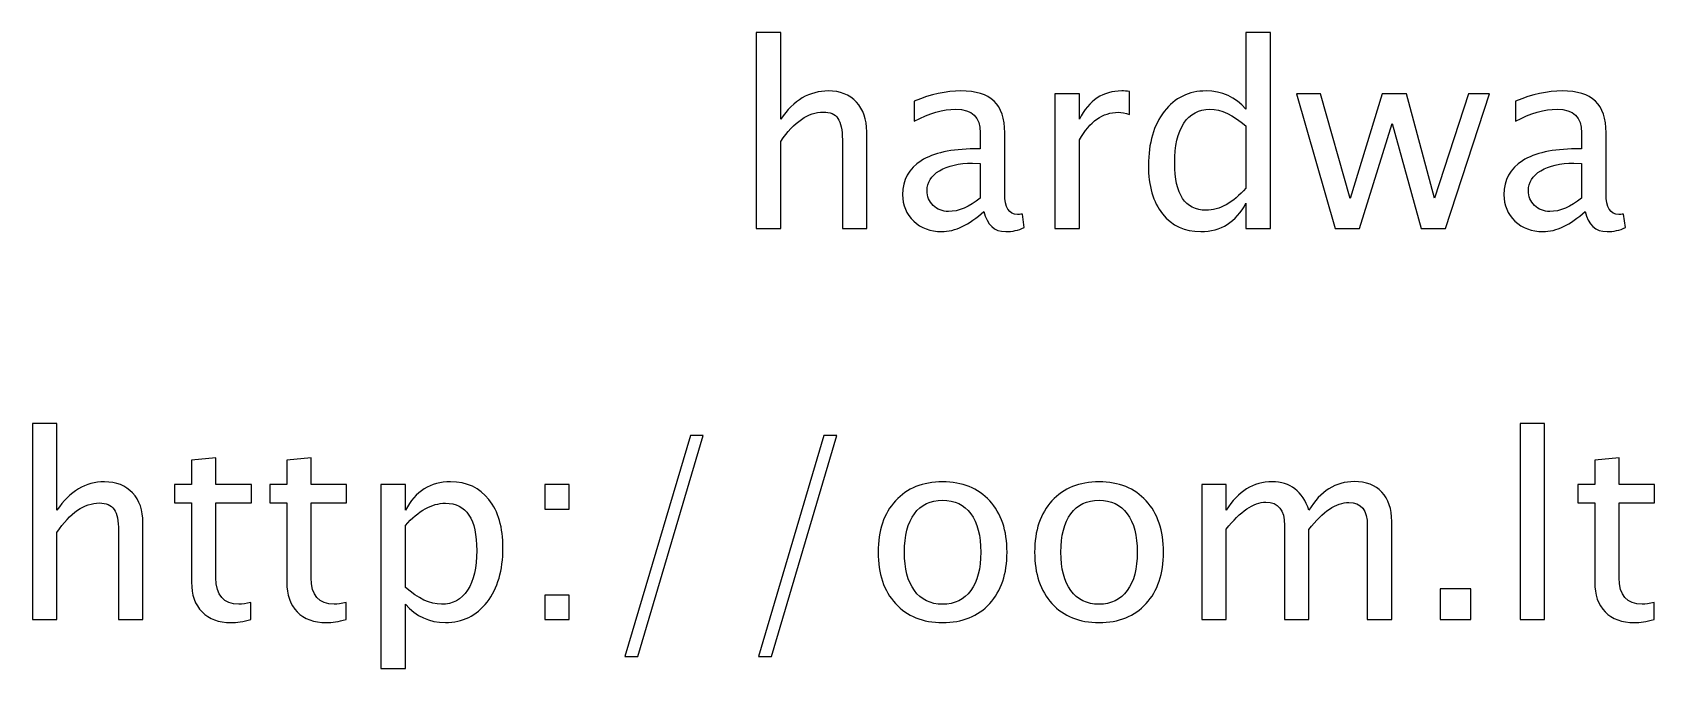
# Model space of a CAD drawing. Header units: centimetres. Extents: x -29.3 to 23.2, y -15.4 to 28.7.
# Drawn here: x -3.767 to -0.396, y 20.505 to 21.828 of the extents above; entities that cross this region are included whole.
import ezdxf

# ---------------------------------------------------------------- set-up
doc = ezdxf.new("R2010")
doc.units = ezdxf.units.CM
doc.header["$MEASUREMENT"] = 0
doc.layers.add('Layer 1', color=7, linetype='Continuous')

msp = doc.modelspace()

# ---------------------------------------------------------------- linework, layer by layer
at = {"layer": 'Layer 1'}
for points, knots in [([(-2.26297, 21.42044), (-2.26297, 21.42044), (-2.26297, 21.82843), (-2.26297, 21.82843), (-2.26297, 21.82843), (-2.26297, 21.82843), (-2.21217, 21.82843), (-2.21217, 21.82843), (-2.21217, 21.82843), (-2.21217, 21.82843), (-2.21217, 21.64789), (-2.21217, 21.64789), (-2.21217, 21.64789), (-2.18527, 21.68714), (-2.15228, 21.70672), (-2.1133, 21.70672), (-2.1133, 21.70672), (-2.08878, 21.70672), (-2.06929, 21.69905), (-2.05492, 21.68361), (-2.05492, 21.68361), (-2.04054, 21.66827), (-2.03331, 21.64754), (-2.03331, 21.62161), (-2.03331, 21.62161), (-2.03331, 21.62161), (-2.03331, 21.42044), (-2.03331, 21.42044), (-2.03331, 21.42044), (-2.03331, 21.42044), (-2.08411, 21.42044), (-2.08411, 21.42044), (-2.08411, 21.42044), (-2.08411, 21.42044), (-2.08411, 21.60503), (-2.08411, 21.60503), (-2.08411, 21.60503), (-2.08411, 21.62585), (-2.0872, 21.64066), (-2.09328, 21.64948), (-2.09328, 21.64948), (-2.09946, 21.65839), (-2.1096, 21.6628), (-2.1238, 21.6628), (-2.1238, 21.6628), (-2.15502, 21.6628), (-2.18448, 21.64243), (-2.21217, 21.60168), (-2.21217, 21.60168), (-2.21217, 21.60168), (-2.21217, 21.42044), (-2.21217, 21.42044), (-2.21217, 21.42044), (-2.21217, 21.42044), (-2.26297, 21.42044), (-2.26297, 21.42044)], [0, 0, 0, 0, 0.0666667, 0.0666667, 0.0666667, 0.0666667, 0.1333333, 0.1333333, 0.1333333, 0.1333333, 0.2, 0.2, 0.2, 0.2, 0.2666667, 0.2666667, 0.2666667, 0.2666667, 0.3333333, 0.3333333, 0.3333333, 0.3333333, 0.4, 0.4, 0.4, 0.4, 0.4666667, 0.4666667, 0.4666667, 0.4666667, 0.5333333, 0.5333333, 0.5333333, 0.5333333, 0.6, 0.6, 0.6, 0.6, 0.6666667, 0.6666667, 0.6666667, 0.6666667, 0.7333333, 0.7333333, 0.7333333, 0.7333333, 0.8, 0.8, 0.8, 0.8, 0.8666667, 0.8666667, 0.8666667, 0.8666667, 1, 1, 1, 1]), ([(-1.24537, 21.42044), (-1.24537, 21.42044), (-1.24537, 21.47309), (-1.24537, 21.47309), (-1.24537, 21.47309), (-1.2661, 21.43376), (-1.29732, 21.41409), (-1.33904, 21.41409), (-1.33904, 21.41409), (-1.3729, 21.41409), (-1.39954, 21.42635), (-1.41894, 21.45096), (-1.41894, 21.45096), (-1.43834, 21.47556), (-1.44804, 21.50916), (-1.44804, 21.55176), (-1.44804, 21.55176), (-1.44804, 21.59833), (-1.43702, 21.63581), (-1.41506, 21.66421), (-1.41506, 21.66421), (-1.39301, 21.69252), (-1.36408, 21.70672), (-1.32819, 21.70672), (-1.32819, 21.70672), (-1.29494, 21.70672), (-1.26725, 21.69402), (-1.24537, 21.66853), (-1.24537, 21.66853), (-1.24537, 21.66853), (-1.24537, 21.82843), (-1.24537, 21.82843), (-1.24537, 21.82843), (-1.24537, 21.82843), (-1.19457, 21.82843), (-1.19457, 21.82843), (-1.19457, 21.82843), (-1.19457, 21.82843), (-1.19457, 21.42044), (-1.19457, 21.42044), (-1.19457, 21.42044), (-1.19457, 21.42044), (-1.24537, 21.42044), (-1.24537, 21.42044)], [0, 0, 0, 0, 0.0833333, 0.0833333, 0.0833333, 0.0833333, 0.1666667, 0.1666667, 0.1666667, 0.1666667, 0.25, 0.25, 0.25, 0.25, 0.3333333, 0.3333333, 0.3333333, 0.3333333, 0.4166667, 0.4166667, 0.4166667, 0.4166667, 0.5, 0.5, 0.5, 0.5, 0.5833333, 0.5833333, 0.5833333, 0.5833333, 0.6666667, 0.6666667, 0.6666667, 0.6666667, 0.75, 0.75, 0.75, 0.75, 0.8333333, 0.8333333, 0.8333333, 0.8333333, 1, 1, 1, 1]), ([(-1.78998, 21.45616), (-1.82049, 21.42811), (-1.84986, 21.41409), (-1.87808, 21.41409), (-1.87808, 21.41409), (-1.90128, 21.41409), (-1.92059, 21.42132), (-1.93585, 21.43587), (-1.93585, 21.43587), (-1.9512, 21.45043), (-1.95887, 21.46877), (-1.95887, 21.49091), (-1.95887, 21.49091), (-1.95887, 21.52151), (-1.946, 21.54506), (-1.92024, 21.56146), (-1.92024, 21.56146), (-1.89449, 21.57787), (-1.85754, 21.58607), (-1.80938, 21.58607), (-1.80938, 21.58607), (-1.80938, 21.58607), (-1.79747, 21.58607), (-1.79747, 21.58607), (-1.79747, 21.58607), (-1.79747, 21.58607), (-1.79747, 21.61985), (-1.79747, 21.61985), (-1.79747, 21.61985), (-1.79747, 21.65239), (-1.81441, 21.66862), (-1.84836, 21.66862), (-1.84836, 21.66862), (-1.87465, 21.66862), (-1.9034, 21.66033), (-1.93453, 21.64375), (-1.93453, 21.64375), (-1.93453, 21.64375), (-1.93453, 21.68555), (-1.93453, 21.68555), (-1.93453, 21.68555), (-1.90031, 21.69967), (-1.86803, 21.70672), (-1.83778, 21.70672), (-1.83778, 21.70672), (-1.80665, 21.70672), (-1.78363, 21.69967), (-1.7689, 21.68547), (-1.7689, 21.68547), (-1.75408, 21.67127), (-1.74667, 21.64939), (-1.74667, 21.61985), (-1.74667, 21.61985), (-1.74667, 21.61985), (-1.74667, 21.49311), (-1.74667, 21.49311), (-1.74667, 21.49311), (-1.74667, 21.4641), (-1.73777, 21.44954), (-1.71986, 21.44954), (-1.71986, 21.44954), (-1.71766, 21.44954), (-1.71439, 21.4499), (-1.71007, 21.4506), (-1.71007, 21.4506), (-1.71007, 21.4506), (-1.70646, 21.42238), (-1.70646, 21.42238), (-1.70646, 21.42238), (-1.71801, 21.41682), (-1.73071, 21.41409), (-1.74465, 21.41409), (-1.74465, 21.41409), (-1.76837, 21.41409), (-1.78345, 21.42811), (-1.78998, 21.45616)], [0, 0, 0, 0, 0.05, 0.05, 0.05, 0.05, 0.1, 0.1, 0.1, 0.1, 0.15, 0.15, 0.15, 0.15, 0.2, 0.2, 0.2, 0.2, 0.25, 0.25, 0.25, 0.25, 0.3, 0.3, 0.3, 0.3, 0.35, 0.35, 0.35, 0.35, 0.4, 0.4, 0.4, 0.4, 0.45, 0.45, 0.45, 0.45, 0.5, 0.5, 0.5, 0.5, 0.55, 0.55, 0.55, 0.55, 0.6, 0.6, 0.6, 0.6, 0.65, 0.65, 0.65, 0.65, 0.7, 0.7, 0.7, 0.7, 0.75, 0.75, 0.75, 0.75, 0.8, 0.8, 0.8, 0.8, 0.85, 0.85, 0.85, 0.85, 0.9, 0.9, 0.9, 0.9, 1, 1, 1, 1]), ([(-1.64234, 21.42044), (-1.64234, 21.42044), (-1.64234, 21.7009), (-1.64234, 21.7009), (-1.64234, 21.7009), (-1.64234, 21.7009), (-1.59154, 21.7009), (-1.59154, 21.7009), (-1.59154, 21.7009), (-1.59154, 21.7009), (-1.59154, 21.64789), (-1.59154, 21.64789), (-1.59154, 21.64789), (-1.57134, 21.68714), (-1.54206, 21.70672), (-1.50361, 21.70672), (-1.50361, 21.70672), (-1.49841, 21.70672), (-1.49294, 21.70628), (-1.48729, 21.7054), (-1.48729, 21.7054), (-1.48729, 21.7054), (-1.48729, 21.65786), (-1.48729, 21.65786), (-1.48729, 21.65786), (-1.49611, 21.66077), (-1.50387, 21.66227), (-1.51058, 21.66227), (-1.51058, 21.66227), (-1.54286, 21.66227), (-1.56984, 21.64322), (-1.59154, 21.60503), (-1.59154, 21.60503), (-1.59154, 21.60503), (-1.59154, 21.42044), (-1.59154, 21.42044), (-1.59154, 21.42044), (-1.59154, 21.42044), (-1.64234, 21.42044), (-1.64234, 21.42044)], [0, 0, 0, 0, 0.0909091, 0.0909091, 0.0909091, 0.0909091, 0.1818182, 0.1818182, 0.1818182, 0.1818182, 0.2727273, 0.2727273, 0.2727273, 0.2727273, 0.3636364, 0.3636364, 0.3636364, 0.3636364, 0.4545455, 0.4545455, 0.4545455, 0.4545455, 0.5454545, 0.5454545, 0.5454545, 0.5454545, 0.6363636, 0.6363636, 0.6363636, 0.6363636, 0.7272727, 0.7272727, 0.7272727, 0.7272727, 0.8181818, 0.8181818, 0.8181818, 0.8181818, 1, 1, 1, 1]), ([(-1.05999, 21.42044), (-1.05999, 21.42044), (-1.14042, 21.7009), (-1.14042, 21.7009), (-1.14042, 21.7009), (-1.14042, 21.7009), (-1.09086, 21.7009), (-1.09086, 21.7009), (-1.09086, 21.7009), (-1.09086, 21.7009), (-1.02921, 21.48315), (-1.02921, 21.48315), (-1.02921, 21.48315), (-1.02921, 21.48315), (-0.96271, 21.7009), (-0.96271, 21.7009), (-0.96271, 21.7009), (-0.96271, 21.7009), (-0.91191, 21.7009), (-0.91191, 21.7009), (-0.91191, 21.7009), (-0.91191, 21.7009), (-0.85344, 21.4835), (-0.85344, 21.4835), (-0.85344, 21.4835), (-0.85344, 21.4835), (-0.78271, 21.7009), (-0.78271, 21.7009), (-0.78271, 21.7009), (-0.78271, 21.7009), (-0.73931, 21.7009), (-0.73931, 21.7009), (-0.73931, 21.7009), (-0.73931, 21.7009), (-0.83086, 21.42044), (-0.83086, 21.42044), (-0.83086, 21.42044), (-0.83086, 21.42044), (-0.88166, 21.42044), (-0.88166, 21.42044), (-0.88166, 21.42044), (-0.88166, 21.42044), (-0.94181, 21.63916), (-0.94181, 21.63916), (-0.94181, 21.63916), (-0.94181, 21.63916), (-1.00919, 21.42044), (-1.00919, 21.42044), (-1.00919, 21.42044), (-1.00919, 21.42044), (-1.05999, 21.42044), (-1.05999, 21.42044)], [0, 0, 0, 0, 0.0714286, 0.0714286, 0.0714286, 0.0714286, 0.1428571, 0.1428571, 0.1428571, 0.1428571, 0.2142857, 0.2142857, 0.2142857, 0.2142857, 0.2857143, 0.2857143, 0.2857143, 0.2857143, 0.3571429, 0.3571429, 0.3571429, 0.3571429, 0.4285714, 0.4285714, 0.4285714, 0.4285714, 0.5, 0.5, 0.5, 0.5, 0.5714286, 0.5714286, 0.5714286, 0.5714286, 0.6428571, 0.6428571, 0.6428571, 0.6428571, 0.7142857, 0.7142857, 0.7142857, 0.7142857, 0.7857143, 0.7857143, 0.7857143, 0.7857143, 0.8571429, 0.8571429, 0.8571429, 0.8571429, 1, 1, 1, 1]), ([(-0.54052, 21.45616), (-0.57103, 21.42811), (-0.6004, 21.41409), (-0.62862, 21.41409), (-0.62862, 21.41409), (-0.65182, 21.41409), (-0.67113, 21.42132), (-0.68639, 21.43587), (-0.68639, 21.43587), (-0.70174, 21.45043), (-0.70941, 21.46877), (-0.70941, 21.49091), (-0.70941, 21.49091), (-0.70941, 21.52151), (-0.69654, 21.54506), (-0.67078, 21.56146), (-0.67078, 21.56146), (-0.64503, 21.57787), (-0.60808, 21.58607), (-0.55992, 21.58607), (-0.55992, 21.58607), (-0.55992, 21.58607), (-0.54801, 21.58607), (-0.54801, 21.58607), (-0.54801, 21.58607), (-0.54801, 21.58607), (-0.54801, 21.61985), (-0.54801, 21.61985), (-0.54801, 21.61985), (-0.54801, 21.65239), (-0.56495, 21.66862), (-0.5989, 21.66862), (-0.5989, 21.66862), (-0.62519, 21.66862), (-0.65394, 21.66033), (-0.68507, 21.64375), (-0.68507, 21.64375), (-0.68507, 21.64375), (-0.68507, 21.68555), (-0.68507, 21.68555), (-0.68507, 21.68555), (-0.65085, 21.69967), (-0.61857, 21.70672), (-0.58832, 21.70672), (-0.58832, 21.70672), (-0.55719, 21.70672), (-0.53417, 21.69967), (-0.51944, 21.68547), (-0.51944, 21.68547), (-0.50462, 21.67127), (-0.49721, 21.64939), (-0.49721, 21.61985), (-0.49721, 21.61985), (-0.49721, 21.61985), (-0.49721, 21.49311), (-0.49721, 21.49311), (-0.49721, 21.49311), (-0.49721, 21.4641), (-0.48831, 21.44954), (-0.4704, 21.44954), (-0.4704, 21.44954), (-0.4682, 21.44954), (-0.46493, 21.4499), (-0.46061, 21.4506), (-0.46061, 21.4506), (-0.46061, 21.4506), (-0.457, 21.42238), (-0.457, 21.42238), (-0.457, 21.42238), (-0.46855, 21.41682), (-0.48125, 21.41409), (-0.49519, 21.41409), (-0.49519, 21.41409), (-0.51891, 21.41409), (-0.53399, 21.42811), (-0.54052, 21.45616)], [0, 0, 0, 0, 0.05, 0.05, 0.05, 0.05, 0.1, 0.1, 0.1, 0.1, 0.15, 0.15, 0.15, 0.15, 0.2, 0.2, 0.2, 0.2, 0.25, 0.25, 0.25, 0.25, 0.3, 0.3, 0.3, 0.3, 0.35, 0.35, 0.35, 0.35, 0.4, 0.4, 0.4, 0.4, 0.45, 0.45, 0.45, 0.45, 0.5, 0.5, 0.5, 0.5, 0.55, 0.55, 0.55, 0.55, 0.6, 0.6, 0.6, 0.6, 0.65, 0.65, 0.65, 0.65, 0.7, 0.7, 0.7, 0.7, 0.75, 0.75, 0.75, 0.75, 0.8, 0.8, 0.8, 0.8, 0.85, 0.85, 0.85, 0.85, 0.9, 0.9, 0.9, 0.9, 1, 1, 1, 1]), ([(-1.24537, 21.63378), (-1.27174, 21.65698), (-1.2967, 21.66862), (-1.32034, 21.66862), (-1.32034, 21.66862), (-1.34362, 21.66862), (-1.36161, 21.65892), (-1.3744, 21.63943), (-1.3744, 21.63943), (-1.38719, 21.62003), (-1.39354, 21.59251), (-1.39354, 21.55688), (-1.39354, 21.55688), (-1.39354, 21.49135), (-1.37184, 21.45854), (-1.32836, 21.45854), (-1.32836, 21.45854), (-1.30014, 21.45854), (-1.27245, 21.47397), (-1.24537, 21.50475), (-1.24537, 21.50475), (-1.24537, 21.50475), (-1.24537, 21.63378), (-1.24537, 21.63378)], [0, 0, 0, 0, 0.1428571, 0.1428571, 0.1428571, 0.1428571, 0.2857143, 0.2857143, 0.2857143, 0.2857143, 0.4285714, 0.4285714, 0.4285714, 0.4285714, 0.5714286, 0.5714286, 0.5714286, 0.5714286, 0.7142857, 0.7142857, 0.7142857, 0.7142857, 1, 1, 1, 1]), ([(-1.79747, 21.48385), (-1.79747, 21.48385), (-1.79747, 21.55591), (-1.79747, 21.55591), (-1.79747, 21.55591), (-1.79747, 21.55591), (-1.81379, 21.55644), (-1.81379, 21.55644), (-1.81379, 21.55644), (-1.84201, 21.55644), (-1.86477, 21.55123), (-1.88214, 21.54083), (-1.88214, 21.54083), (-1.89943, 21.53033), (-1.90807, 21.51648), (-1.90807, 21.4992), (-1.90807, 21.4992), (-1.90807, 21.48712), (-1.90375, 21.47688), (-1.89519, 21.46851), (-1.89519, 21.46851), (-1.88655, 21.46013), (-1.87606, 21.45589), (-1.86362, 21.45589), (-1.86362, 21.45589), (-1.84245, 21.45589), (-1.82041, 21.46524), (-1.79747, 21.48385)], [0, 0, 0, 0, 0.125, 0.125, 0.125, 0.125, 0.25, 0.25, 0.25, 0.25, 0.375, 0.375, 0.375, 0.375, 0.5, 0.5, 0.5, 0.5, 0.625, 0.625, 0.625, 0.625, 0.75, 0.75, 0.75, 0.75, 1, 1, 1, 1]), ([(-0.54801, 21.48385), (-0.54801, 21.48385), (-0.54801, 21.55591), (-0.54801, 21.55591), (-0.54801, 21.55591), (-0.54801, 21.55591), (-0.56433, 21.55644), (-0.56433, 21.55644), (-0.56433, 21.55644), (-0.59255, 21.55644), (-0.61531, 21.55123), (-0.63268, 21.54083), (-0.63268, 21.54083), (-0.64997, 21.53033), (-0.65861, 21.51648), (-0.65861, 21.4992), (-0.65861, 21.4992), (-0.65861, 21.48712), (-0.65429, 21.47688), (-0.64573, 21.46851), (-0.64573, 21.46851), (-0.63709, 21.46013), (-0.6266, 21.45589), (-0.61416, 21.45589), (-0.61416, 21.45589), (-0.59299, 21.45589), (-0.57095, 21.46524), (-0.54801, 21.48385)], [0, 0, 0, 0, 0.125, 0.125, 0.125, 0.125, 0.25, 0.25, 0.25, 0.25, 0.375, 0.375, 0.375, 0.375, 0.5, 0.5, 0.5, 0.5, 0.625, 0.625, 0.625, 0.625, 0.75, 0.75, 0.75, 0.75, 1, 1, 1, 1]), ([(-3.76701, 20.60729), (-3.76701, 20.60729), (-3.76701, 21.01528), (-3.76701, 21.01528), (-3.76701, 21.01528), (-3.76701, 21.01528), (-3.71621, 21.01528), (-3.71621, 21.01528), (-3.71621, 21.01528), (-3.71621, 21.01528), (-3.71621, 20.83474), (-3.71621, 20.83474), (-3.71621, 20.83474), (-3.68931, 20.87399), (-3.65632, 20.89357), (-3.61734, 20.89357), (-3.61734, 20.89357), (-3.59282, 20.89357), (-3.57333, 20.8859), (-3.55896, 20.87046), (-3.55896, 20.87046), (-3.54458, 20.85512), (-3.53735, 20.83439), (-3.53735, 20.80846), (-3.53735, 20.80846), (-3.53735, 20.80846), (-3.53735, 20.60729), (-3.53735, 20.60729), (-3.53735, 20.60729), (-3.53735, 20.60729), (-3.58815, 20.60729), (-3.58815, 20.60729), (-3.58815, 20.60729), (-3.58815, 20.60729), (-3.58815, 20.79188), (-3.58815, 20.79188), (-3.58815, 20.79188), (-3.58815, 20.8127), (-3.59124, 20.82751), (-3.59732, 20.83633), (-3.59732, 20.83633), (-3.6035, 20.84524), (-3.61364, 20.84965), (-3.62784, 20.84965), (-3.62784, 20.84965), (-3.65906, 20.84965), (-3.68852, 20.82928), (-3.71621, 20.78853), (-3.71621, 20.78853), (-3.71621, 20.78853), (-3.71621, 20.60729), (-3.71621, 20.60729), (-3.71621, 20.60729), (-3.71621, 20.60729), (-3.76701, 20.60729), (-3.76701, 20.60729)], [0, 0, 0, 0, 0.0666667, 0.0666667, 0.0666667, 0.0666667, 0.1333333, 0.1333333, 0.1333333, 0.1333333, 0.2, 0.2, 0.2, 0.2, 0.2666667, 0.2666667, 0.2666667, 0.2666667, 0.3333333, 0.3333333, 0.3333333, 0.3333333, 0.4, 0.4, 0.4, 0.4, 0.4666667, 0.4666667, 0.4666667, 0.4666667, 0.5333333, 0.5333333, 0.5333333, 0.5333333, 0.6, 0.6, 0.6, 0.6, 0.6666667, 0.6666667, 0.6666667, 0.6666667, 0.7333333, 0.7333333, 0.7333333, 0.7333333, 0.8, 0.8, 0.8, 0.8, 0.8666667, 0.8666667, 0.8666667, 0.8666667, 1, 1, 1, 1]), ([(-0.67578, 20.60729), (-0.67578, 20.60729), (-0.67578, 21.01528), (-0.67578, 21.01528), (-0.67578, 21.01528), (-0.67578, 21.01528), (-0.62498, 21.01528), (-0.62498, 21.01528), (-0.62498, 21.01528), (-0.62498, 21.01528), (-0.62498, 20.60729), (-0.62498, 20.60729), (-0.62498, 20.60729), (-0.62498, 20.60729), (-0.67578, 20.60729), (-0.67578, 20.60729)], [0, 0, 0, 0, 0.2, 0.2, 0.2, 0.2, 0.4, 0.4, 0.4, 0.4, 0.6, 0.6, 0.6, 0.6, 1, 1, 1, 1]), ([(-2.53599, 20.53056), (-2.53599, 20.53056), (-2.3999, 20.98988), (-2.3999, 20.98988), (-2.3999, 20.98988), (-2.3999, 20.98988), (-2.37301, 20.98988), (-2.37301, 20.98988), (-2.37301, 20.98988), (-2.37301, 20.98988), (-2.50909, 20.53056), (-2.50909, 20.53056), (-2.50909, 20.53056), (-2.50909, 20.53056), (-2.53599, 20.53056), (-2.53599, 20.53056)], [0, 0, 0, 0, 0.2, 0.2, 0.2, 0.2, 0.4, 0.4, 0.4, 0.4, 0.6, 0.6, 0.6, 0.6, 1, 1, 1, 1]), ([(-2.25853, 20.53056), (-2.25853, 20.53056), (-2.12244, 20.98988), (-2.12244, 20.98988), (-2.12244, 20.98988), (-2.12244, 20.98988), (-2.09555, 20.98988), (-2.09555, 20.98988), (-2.09555, 20.98988), (-2.09555, 20.98988), (-2.23163, 20.53056), (-2.23163, 20.53056), (-2.23163, 20.53056), (-2.23163, 20.53056), (-2.25853, 20.53056), (-2.25853, 20.53056)], [0, 0, 0, 0, 0.2, 0.2, 0.2, 0.2, 0.4, 0.4, 0.4, 0.4, 0.6, 0.6, 0.6, 0.6, 1, 1, 1, 1]), ([(-3.31316, 20.60738), (-3.32886, 20.60306), (-3.34253, 20.60094), (-3.35408, 20.60094), (-3.35408, 20.60094), (-3.38001, 20.60094), (-3.4002, 20.60835), (-3.41467, 20.62317), (-3.41467, 20.62317), (-3.42922, 20.63798), (-3.43645, 20.65853), (-3.43645, 20.6849), (-3.43645, 20.6849), (-3.43645, 20.6849), (-3.43645, 20.84965), (-3.43645, 20.84965), (-3.43645, 20.84965), (-3.43645, 20.84965), (-3.47155, 20.84965), (-3.47155, 20.84965), (-3.47155, 20.84965), (-3.47155, 20.84965), (-3.47155, 20.88775), (-3.47155, 20.88775), (-3.47155, 20.88775), (-3.47155, 20.88775), (-3.43645, 20.88775), (-3.43645, 20.88775), (-3.43645, 20.88775), (-3.43645, 20.88775), (-3.43645, 20.93846), (-3.43645, 20.93846), (-3.43645, 20.93846), (-3.43645, 20.93846), (-3.38565, 20.94331), (-3.38565, 20.94331), (-3.38565, 20.94331), (-3.38565, 20.94331), (-3.38565, 20.88775), (-3.38565, 20.88775), (-3.38565, 20.88775), (-3.38565, 20.88775), (-3.3121, 20.88775), (-3.3121, 20.88775), (-3.3121, 20.88775), (-3.3121, 20.88775), (-3.3121, 20.84965), (-3.3121, 20.84965), (-3.3121, 20.84965), (-3.3121, 20.84965), (-3.38565, 20.84965), (-3.38565, 20.84965), (-3.38565, 20.84965), (-3.38565, 20.84965), (-3.38565, 20.69407), (-3.38565, 20.69407), (-3.38565, 20.69407), (-3.38565, 20.65738), (-3.36969, 20.63904), (-3.33785, 20.63904), (-3.33785, 20.63904), (-3.33106, 20.63904), (-3.32286, 20.64019), (-3.31316, 20.64239), (-3.31316, 20.64239), (-3.31316, 20.64239), (-3.31316, 20.60738), (-3.31316, 20.60738)], [0, 0, 0, 0, 0.0555556, 0.0555556, 0.0555556, 0.0555556, 0.1111111, 0.1111111, 0.1111111, 0.1111111, 0.1666667, 0.1666667, 0.1666667, 0.1666667, 0.2222222, 0.2222222, 0.2222222, 0.2222222, 0.2777778, 0.2777778, 0.2777778, 0.2777778, 0.3333333, 0.3333333, 0.3333333, 0.3333333, 0.3888889, 0.3888889, 0.3888889, 0.3888889, 0.4444444, 0.4444444, 0.4444444, 0.4444444, 0.5, 0.5, 0.5, 0.5, 0.5555556, 0.5555556, 0.5555556, 0.5555556, 0.6111111, 0.6111111, 0.6111111, 0.6111111, 0.6666667, 0.6666667, 0.6666667, 0.6666667, 0.7222222, 0.7222222, 0.7222222, 0.7222222, 0.7777778, 0.7777778, 0.7777778, 0.7777778, 0.8333333, 0.8333333, 0.8333333, 0.8333333, 0.8888889, 0.8888889, 0.8888889, 0.8888889, 1, 1, 1, 1]), ([(-3.11525, 20.60738), (-3.13095, 20.60306), (-3.14462, 20.60094), (-3.15617, 20.60094), (-3.15617, 20.60094), (-3.1821, 20.60094), (-3.20229, 20.60835), (-3.21676, 20.62317), (-3.21676, 20.62317), (-3.23131, 20.63798), (-3.23854, 20.65853), (-3.23854, 20.6849), (-3.23854, 20.6849), (-3.23854, 20.6849), (-3.23854, 20.84965), (-3.23854, 20.84965), (-3.23854, 20.84965), (-3.23854, 20.84965), (-3.27364, 20.84965), (-3.27364, 20.84965), (-3.27364, 20.84965), (-3.27364, 20.84965), (-3.27364, 20.88775), (-3.27364, 20.88775), (-3.27364, 20.88775), (-3.27364, 20.88775), (-3.23854, 20.88775), (-3.23854, 20.88775), (-3.23854, 20.88775), (-3.23854, 20.88775), (-3.23854, 20.93846), (-3.23854, 20.93846), (-3.23854, 20.93846), (-3.23854, 20.93846), (-3.18774, 20.94331), (-3.18774, 20.94331), (-3.18774, 20.94331), (-3.18774, 20.94331), (-3.18774, 20.88775), (-3.18774, 20.88775), (-3.18774, 20.88775), (-3.18774, 20.88775), (-3.11419, 20.88775), (-3.11419, 20.88775), (-3.11419, 20.88775), (-3.11419, 20.88775), (-3.11419, 20.84965), (-3.11419, 20.84965), (-3.11419, 20.84965), (-3.11419, 20.84965), (-3.18774, 20.84965), (-3.18774, 20.84965), (-3.18774, 20.84965), (-3.18774, 20.84965), (-3.18774, 20.69407), (-3.18774, 20.69407), (-3.18774, 20.69407), (-3.18774, 20.65738), (-3.17178, 20.63904), (-3.13994, 20.63904), (-3.13994, 20.63904), (-3.13315, 20.63904), (-3.12495, 20.64019), (-3.11525, 20.64239), (-3.11525, 20.64239), (-3.11525, 20.64239), (-3.11525, 20.60738), (-3.11525, 20.60738)], [0, 0, 0, 0, 0.0555556, 0.0555556, 0.0555556, 0.0555556, 0.1111111, 0.1111111, 0.1111111, 0.1111111, 0.1666667, 0.1666667, 0.1666667, 0.1666667, 0.2222222, 0.2222222, 0.2222222, 0.2222222, 0.2777778, 0.2777778, 0.2777778, 0.2777778, 0.3333333, 0.3333333, 0.3333333, 0.3333333, 0.3888889, 0.3888889, 0.3888889, 0.3888889, 0.4444444, 0.4444444, 0.4444444, 0.4444444, 0.5, 0.5, 0.5, 0.5, 0.5555556, 0.5555556, 0.5555556, 0.5555556, 0.6111111, 0.6111111, 0.6111111, 0.6111111, 0.6666667, 0.6666667, 0.6666667, 0.6666667, 0.7222222, 0.7222222, 0.7222222, 0.7222222, 0.7777778, 0.7777778, 0.7777778, 0.7777778, 0.8333333, 0.8333333, 0.8333333, 0.8333333, 0.8888889, 0.8888889, 0.8888889, 0.8888889, 1, 1, 1, 1]), ([(-0.39744, 20.60738), (-0.41314, 20.60306), (-0.42681, 20.60094), (-0.43836, 20.60094), (-0.43836, 20.60094), (-0.46429, 20.60094), (-0.48448, 20.60835), (-0.49895, 20.62317), (-0.49895, 20.62317), (-0.5135, 20.63798), (-0.52073, 20.65853), (-0.52073, 20.6849), (-0.52073, 20.6849), (-0.52073, 20.6849), (-0.52073, 20.84965), (-0.52073, 20.84965), (-0.52073, 20.84965), (-0.52073, 20.84965), (-0.55583, 20.84965), (-0.55583, 20.84965), (-0.55583, 20.84965), (-0.55583, 20.84965), (-0.55583, 20.88775), (-0.55583, 20.88775), (-0.55583, 20.88775), (-0.55583, 20.88775), (-0.52073, 20.88775), (-0.52073, 20.88775), (-0.52073, 20.88775), (-0.52073, 20.88775), (-0.52073, 20.93846), (-0.52073, 20.93846), (-0.52073, 20.93846), (-0.52073, 20.93846), (-0.46993, 20.94331), (-0.46993, 20.94331), (-0.46993, 20.94331), (-0.46993, 20.94331), (-0.46993, 20.88775), (-0.46993, 20.88775), (-0.46993, 20.88775), (-0.46993, 20.88775), (-0.39638, 20.88775), (-0.39638, 20.88775), (-0.39638, 20.88775), (-0.39638, 20.88775), (-0.39638, 20.84965), (-0.39638, 20.84965), (-0.39638, 20.84965), (-0.39638, 20.84965), (-0.46993, 20.84965), (-0.46993, 20.84965), (-0.46993, 20.84965), (-0.46993, 20.84965), (-0.46993, 20.69407), (-0.46993, 20.69407), (-0.46993, 20.69407), (-0.46993, 20.65738), (-0.45397, 20.63904), (-0.42213, 20.63904), (-0.42213, 20.63904), (-0.41534, 20.63904), (-0.40714, 20.64019), (-0.39744, 20.64239), (-0.39744, 20.64239), (-0.39744, 20.64239), (-0.39744, 20.60738), (-0.39744, 20.60738)], [0, 0, 0, 0, 0.0555556, 0.0555556, 0.0555556, 0.0555556, 0.1111111, 0.1111111, 0.1111111, 0.1111111, 0.1666667, 0.1666667, 0.1666667, 0.1666667, 0.2222222, 0.2222222, 0.2222222, 0.2222222, 0.2777778, 0.2777778, 0.2777778, 0.2777778, 0.3333333, 0.3333333, 0.3333333, 0.3333333, 0.3888889, 0.3888889, 0.3888889, 0.3888889, 0.4444444, 0.4444444, 0.4444444, 0.4444444, 0.5, 0.5, 0.5, 0.5, 0.5555556, 0.5555556, 0.5555556, 0.5555556, 0.6111111, 0.6111111, 0.6111111, 0.6111111, 0.6666667, 0.6666667, 0.6666667, 0.6666667, 0.7222222, 0.7222222, 0.7222222, 0.7222222, 0.7777778, 0.7777778, 0.7777778, 0.7777778, 0.8333333, 0.8333333, 0.8333333, 0.8333333, 0.8888889, 0.8888889, 0.8888889, 0.8888889, 1, 1, 1, 1]), ([(-3.04275, 20.50516), (-3.04275, 20.50516), (-3.04275, 20.88775), (-3.04275, 20.88775), (-3.04275, 20.88775), (-3.04275, 20.88775), (-2.99195, 20.88775), (-2.99195, 20.88775), (-2.99195, 20.88775), (-2.99195, 20.88775), (-2.99195, 20.83474), (-2.99195, 20.83474), (-2.99195, 20.83474), (-2.97114, 20.87399), (-2.93983, 20.89357), (-2.89811, 20.89357), (-2.89811, 20.89357), (-2.86433, 20.89357), (-2.83778, 20.88131), (-2.81838, 20.85671), (-2.81838, 20.85671), (-2.79898, 20.8321), (-2.78928, 20.7985), (-2.78928, 20.7559), (-2.78928, 20.7559), (-2.78928, 20.70951), (-2.8003, 20.67203), (-2.82226, 20.64363), (-2.82226, 20.64363), (-2.84422, 20.61514), (-2.87315, 20.60094), (-2.90896, 20.60094), (-2.90896, 20.60094), (-2.94221, 20.60094), (-2.9699, 20.61364), (-2.99195, 20.63913), (-2.99195, 20.63913), (-2.99195, 20.63913), (-2.99195, 20.50516), (-2.99195, 20.50516), (-2.99195, 20.50516), (-2.99195, 20.50516), (-3.04275, 20.50516), (-3.04275, 20.50516)], [0, 0, 0, 0, 0.0833333, 0.0833333, 0.0833333, 0.0833333, 0.1666667, 0.1666667, 0.1666667, 0.1666667, 0.25, 0.25, 0.25, 0.25, 0.3333333, 0.3333333, 0.3333333, 0.3333333, 0.4166667, 0.4166667, 0.4166667, 0.4166667, 0.5, 0.5, 0.5, 0.5, 0.5833333, 0.5833333, 0.5833333, 0.5833333, 0.6666667, 0.6666667, 0.6666667, 0.6666667, 0.75, 0.75, 0.75, 0.75, 0.8333333, 0.8333333, 0.8333333, 0.8333333, 1, 1, 1, 1]), ([(-2.70232, 20.83695), (-2.70232, 20.83695), (-2.70232, 20.88775), (-2.70232, 20.88775), (-2.70232, 20.88775), (-2.70232, 20.88775), (-2.65152, 20.88775), (-2.65152, 20.88775), (-2.65152, 20.88775), (-2.65152, 20.88775), (-2.65152, 20.83695), (-2.65152, 20.83695), (-2.65152, 20.83695), (-2.65152, 20.83695), (-2.70232, 20.83695), (-2.70232, 20.83695)], [0, 0, 0, 0, 0.2, 0.2, 0.2, 0.2, 0.4, 0.4, 0.4, 0.4, 0.6, 0.6, 0.6, 0.6, 1, 1, 1, 1]), ([(-1.87576, 20.60094), (-1.91695, 20.60094), (-1.94958, 20.61408), (-1.97357, 20.64036), (-1.97357, 20.64036), (-1.99765, 20.66665), (-2.00964, 20.70236), (-2.00964, 20.74743), (-2.00964, 20.74743), (-2.00964, 20.79241), (-1.99765, 20.82804), (-1.97357, 20.85424), (-1.97357, 20.85424), (-1.94958, 20.88043), (-1.91695, 20.89357), (-1.87576, 20.89357), (-1.87576, 20.89357), (-1.83458, 20.89357), (-1.80195, 20.88043), (-1.77796, 20.85424), (-1.77796, 20.85424), (-1.75388, 20.82804), (-1.74188, 20.79241), (-1.74188, 20.74743), (-1.74188, 20.74743), (-1.74188, 20.70236), (-1.75388, 20.66665), (-1.77796, 20.64036), (-1.77796, 20.64036), (-1.80195, 20.61408), (-1.83458, 20.60094), (-1.87576, 20.60094)], [0, 0, 0, 0, 0.1111111, 0.1111111, 0.1111111, 0.1111111, 0.2222222, 0.2222222, 0.2222222, 0.2222222, 0.3333333, 0.3333333, 0.3333333, 0.3333333, 0.4444444, 0.4444444, 0.4444444, 0.4444444, 0.5555556, 0.5555556, 0.5555556, 0.5555556, 0.6666667, 0.6666667, 0.6666667, 0.6666667, 0.7777778, 0.7777778, 0.7777778, 0.7777778, 1, 1, 1, 1]), ([(-1.55067, 20.60094), (-1.59186, 20.60094), (-1.62449, 20.61408), (-1.64848, 20.64036), (-1.64848, 20.64036), (-1.67256, 20.66665), (-1.68455, 20.70236), (-1.68455, 20.74743), (-1.68455, 20.74743), (-1.68455, 20.79241), (-1.67256, 20.82804), (-1.64848, 20.85424), (-1.64848, 20.85424), (-1.62449, 20.88043), (-1.59186, 20.89357), (-1.55067, 20.89357), (-1.55067, 20.89357), (-1.50949, 20.89357), (-1.47686, 20.88043), (-1.45287, 20.85424), (-1.45287, 20.85424), (-1.42879, 20.82804), (-1.41679, 20.79241), (-1.41679, 20.74743), (-1.41679, 20.74743), (-1.41679, 20.70236), (-1.42879, 20.66665), (-1.45287, 20.64036), (-1.45287, 20.64036), (-1.47686, 20.61408), (-1.50949, 20.60094), (-1.55067, 20.60094)], [0, 0, 0, 0, 0.1111111, 0.1111111, 0.1111111, 0.1111111, 0.2222222, 0.2222222, 0.2222222, 0.2222222, 0.3333333, 0.3333333, 0.3333333, 0.3333333, 0.4444444, 0.4444444, 0.4444444, 0.4444444, 0.5555556, 0.5555556, 0.5555556, 0.5555556, 0.6666667, 0.6666667, 0.6666667, 0.6666667, 0.7777778, 0.7777778, 0.7777778, 0.7777778, 1, 1, 1, 1]), ([(-1.33724, 20.60729), (-1.33724, 20.60729), (-1.33724, 20.88775), (-1.33724, 20.88775), (-1.33724, 20.88775), (-1.33724, 20.88775), (-1.28644, 20.88775), (-1.28644, 20.88775), (-1.28644, 20.88775), (-1.28644, 20.88775), (-1.28644, 20.83474), (-1.28644, 20.83474), (-1.28644, 20.83474), (-1.26166, 20.87399), (-1.22991, 20.89357), (-1.19101, 20.89357), (-1.19101, 20.89357), (-1.15353, 20.89357), (-1.12804, 20.87399), (-1.11446, 20.83474), (-1.11446, 20.83474), (-1.09038, 20.87434), (-1.05898, 20.8941), (-1.02044, 20.8941), (-1.02044, 20.8941), (-0.99584, 20.8941), (-0.9767, 20.88687), (-0.96303, 20.87232), (-0.96303, 20.87232), (-0.94936, 20.85776), (-0.94248, 20.83739), (-0.94248, 20.8112), (-0.94248, 20.8112), (-0.94248, 20.8112), (-0.94248, 20.60729), (-0.94248, 20.60729), (-0.94248, 20.60729), (-0.94248, 20.60729), (-0.99328, 20.60729), (-0.99328, 20.60729), (-0.99328, 20.60729), (-0.99328, 20.60729), (-0.99328, 20.80282), (-0.99328, 20.80282), (-0.99328, 20.80282), (-0.99328, 20.83474), (-1.00598, 20.85071), (-1.03138, 20.85071), (-1.03138, 20.85071), (-1.05775, 20.85071), (-1.08544, 20.8321), (-1.11446, 20.79479), (-1.11446, 20.79479), (-1.11446, 20.79479), (-1.11446, 20.60729), (-1.11446, 20.60729), (-1.11446, 20.60729), (-1.11446, 20.60729), (-1.16526, 20.60729), (-1.16526, 20.60729), (-1.16526, 20.60729), (-1.16526, 20.60729), (-1.16526, 20.80299), (-1.16526, 20.80299), (-1.16526, 20.80299), (-1.16526, 20.83519), (-1.17814, 20.85124), (-1.20398, 20.85124), (-1.20398, 20.85124), (-1.22964, 20.85124), (-1.25716, 20.83254), (-1.28644, 20.79506), (-1.28644, 20.79506), (-1.28644, 20.79506), (-1.28644, 20.60729), (-1.28644, 20.60729), (-1.28644, 20.60729), (-1.28644, 20.60729), (-1.33724, 20.60729), (-1.33724, 20.60729)], [0, 0, 0, 0, 0.047619, 0.047619, 0.047619, 0.047619, 0.0952381, 0.0952381, 0.0952381, 0.0952381, 0.1428571, 0.1428571, 0.1428571, 0.1428571, 0.1904762, 0.1904762, 0.1904762, 0.1904762, 0.2380952, 0.2380952, 0.2380952, 0.2380952, 0.2857143, 0.2857143, 0.2857143, 0.2857143, 0.3333333, 0.3333333, 0.3333333, 0.3333333, 0.3809524, 0.3809524, 0.3809524, 0.3809524, 0.4285714, 0.4285714, 0.4285714, 0.4285714, 0.4761905, 0.4761905, 0.4761905, 0.4761905, 0.5238095, 0.5238095, 0.5238095, 0.5238095, 0.5714286, 0.5714286, 0.5714286, 0.5714286, 0.6190476, 0.6190476, 0.6190476, 0.6190476, 0.6666667, 0.6666667, 0.6666667, 0.6666667, 0.7142857, 0.7142857, 0.7142857, 0.7142857, 0.7619048, 0.7619048, 0.7619048, 0.7619048, 0.8095238, 0.8095238, 0.8095238, 0.8095238, 0.8571429, 0.8571429, 0.8571429, 0.8571429, 0.9047619, 0.9047619, 0.9047619, 0.9047619, 1, 1, 1, 1]), ([(-2.99195, 20.67414), (-2.96576, 20.65077), (-2.9408, 20.63904), (-2.91707, 20.63904), (-2.91707, 20.63904), (-2.8937, 20.63904), (-2.87562, 20.64883), (-2.86292, 20.66832), (-2.86292, 20.66832), (-2.85013, 20.68781), (-2.84378, 20.71524), (-2.84378, 20.7507), (-2.84378, 20.7507), (-2.84378, 20.81631), (-2.86548, 20.84912), (-2.90887, 20.84912), (-2.90887, 20.84912), (-2.93727, 20.84912), (-2.96496, 20.83377), (-2.99195, 20.80299), (-2.99195, 20.80299), (-2.99195, 20.80299), (-2.99195, 20.67414), (-2.99195, 20.67414)], [0, 0, 0, 0, 0.1428571, 0.1428571, 0.1428571, 0.1428571, 0.2857143, 0.2857143, 0.2857143, 0.2857143, 0.4285714, 0.4285714, 0.4285714, 0.4285714, 0.5714286, 0.5714286, 0.5714286, 0.5714286, 0.7142857, 0.7142857, 0.7142857, 0.7142857, 1, 1, 1, 1]), ([(-1.87585, 20.63904), (-1.85072, 20.63904), (-1.83114, 20.64848), (-1.8172, 20.66744), (-1.8172, 20.66744), (-1.80336, 20.68631), (-1.79639, 20.71304), (-1.79639, 20.74743), (-1.79639, 20.74743), (-1.79639, 20.78174), (-1.80336, 20.80837), (-1.8172, 20.82725), (-1.8172, 20.82725), (-1.83114, 20.84603), (-1.85072, 20.85547), (-1.87585, 20.85547), (-1.87585, 20.85547), (-1.90108, 20.85547), (-1.92066, 20.84603), (-1.93441, 20.82725), (-1.93441, 20.82725), (-1.94826, 20.80837), (-1.95514, 20.78174), (-1.95514, 20.74743), (-1.95514, 20.74743), (-1.95514, 20.71304), (-1.94826, 20.68631), (-1.93441, 20.66744), (-1.93441, 20.66744), (-1.92066, 20.64848), (-1.90108, 20.63904), (-1.87585, 20.63904)], [0, 0, 0, 0, 0.1111111, 0.1111111, 0.1111111, 0.1111111, 0.2222222, 0.2222222, 0.2222222, 0.2222222, 0.3333333, 0.3333333, 0.3333333, 0.3333333, 0.4444444, 0.4444444, 0.4444444, 0.4444444, 0.5555556, 0.5555556, 0.5555556, 0.5555556, 0.6666667, 0.6666667, 0.6666667, 0.6666667, 0.7777778, 0.7777778, 0.7777778, 0.7777778, 1, 1, 1, 1]), ([(-1.55076, 20.63904), (-1.52563, 20.63904), (-1.50605, 20.64848), (-1.49211, 20.66744), (-1.49211, 20.66744), (-1.47827, 20.68631), (-1.4713, 20.71304), (-1.4713, 20.74743), (-1.4713, 20.74743), (-1.4713, 20.78174), (-1.47827, 20.80837), (-1.49211, 20.82725), (-1.49211, 20.82725), (-1.50605, 20.84603), (-1.52563, 20.85547), (-1.55076, 20.85547), (-1.55076, 20.85547), (-1.57599, 20.85547), (-1.59557, 20.84603), (-1.60932, 20.82725), (-1.60932, 20.82725), (-1.62317, 20.80837), (-1.63005, 20.78174), (-1.63005, 20.74743), (-1.63005, 20.74743), (-1.63005, 20.71304), (-1.62317, 20.68631), (-1.60932, 20.66744), (-1.60932, 20.66744), (-1.59557, 20.64848), (-1.57599, 20.63904), (-1.55076, 20.63904)], [0, 0, 0, 0, 0.1111111, 0.1111111, 0.1111111, 0.1111111, 0.2222222, 0.2222222, 0.2222222, 0.2222222, 0.3333333, 0.3333333, 0.3333333, 0.3333333, 0.4444444, 0.4444444, 0.4444444, 0.4444444, 0.5555556, 0.5555556, 0.5555556, 0.5555556, 0.6666667, 0.6666667, 0.6666667, 0.6666667, 0.7777778, 0.7777778, 0.7777778, 0.7777778, 1, 1, 1, 1]), ([(-0.84211, 20.60729), (-0.84211, 20.60729), (-0.84211, 20.67132), (-0.84211, 20.67132), (-0.84211, 20.67132), (-0.84211, 20.67132), (-0.77808, 20.67132), (-0.77808, 20.67132), (-0.77808, 20.67132), (-0.77808, 20.67132), (-0.77808, 20.60729), (-0.77808, 20.60729), (-0.77808, 20.60729), (-0.77808, 20.60729), (-0.84211, 20.60729), (-0.84211, 20.60729)], [0, 0, 0, 0, 0.2, 0.2, 0.2, 0.2, 0.4, 0.4, 0.4, 0.4, 0.6, 0.6, 0.6, 0.6, 1, 1, 1, 1]), ([(-2.70232, 20.60729), (-2.70232, 20.60729), (-2.70232, 20.65809), (-2.70232, 20.65809), (-2.70232, 20.65809), (-2.70232, 20.65809), (-2.65152, 20.65809), (-2.65152, 20.65809), (-2.65152, 20.65809), (-2.65152, 20.65809), (-2.65152, 20.60729), (-2.65152, 20.60729), (-2.65152, 20.60729), (-2.65152, 20.60729), (-2.70232, 20.60729), (-2.70232, 20.60729)], [0, 0, 0, 0, 0.2, 0.2, 0.2, 0.2, 0.4, 0.4, 0.4, 0.4, 0.6, 0.6, 0.6, 0.6, 1, 1, 1, 1])]:
    msp.add_open_spline(points, degree=3, knots=knots, dxfattribs=at)

doc.saveas('drawing.dxf')
